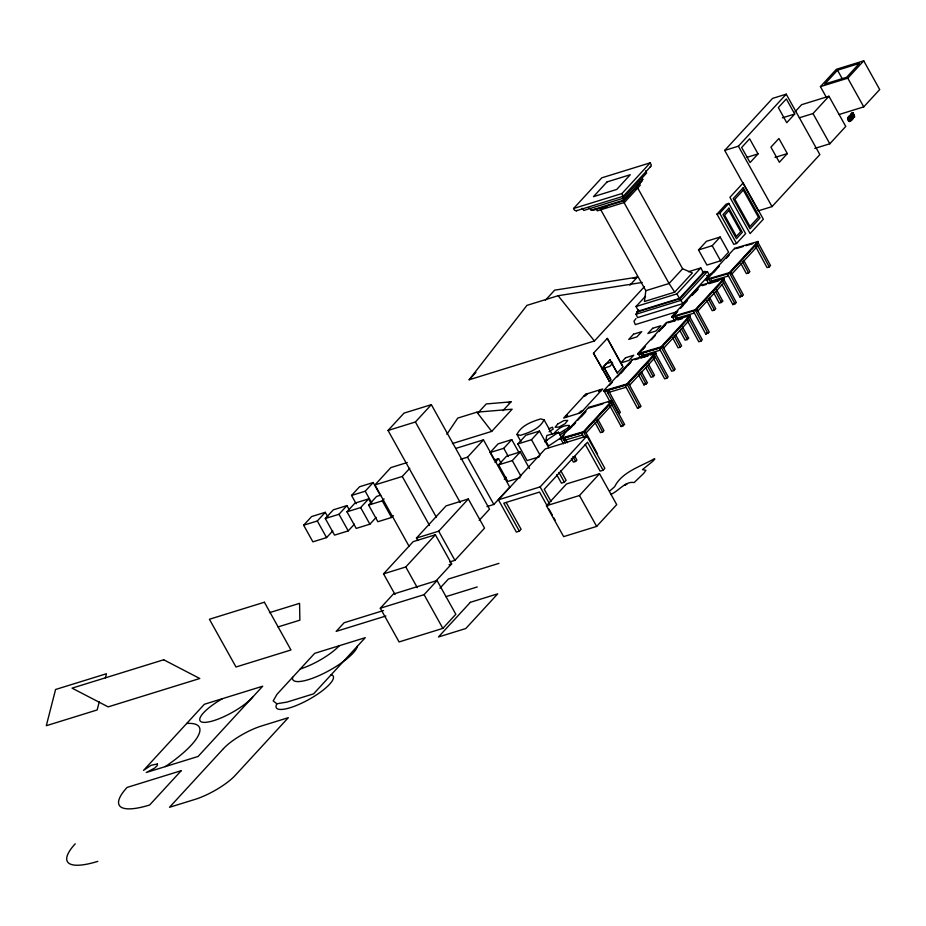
<?xml version="1.0" encoding="UTF-8"?>
<svg xmlns="http://www.w3.org/2000/svg" width="926" height="926" viewBox="0 0 926 926"><rect width="100%" height="100%" fill="white"/><g stroke="black" fill="none" stroke-linecap="round" stroke-linejoin="round"><path stroke-width="1.39" d="M848.193 119.049C846.677 118.586 851.526 117.938 849.061 116.989M848.274 117.66C849.906 117.359 852.047 116.653 849.015 116.213L848.992 117.648M851.526 117.22C860.046 113.852 844.79 118.783 852.429 112.822L853.112 112.613C853.378 114.847 852.649 113.678 850.635 115.704M854.466 116.329L852.476 115.576L852.985 117.857L852.302 118.065M623.476 200.467L624.425 202.458L597.339 210.839L596.356 209.45L594.723 209.334A3.461 3.322 -52.1 0 0 594.122 209.554M850.068 119.778C851.885 120.565 848.598 120.588 849.292 118.875L849.975 118.667L850.068 119.778L849.269 120.102M853.193 115.403L852.476 117.116L852.51 115.611M851.758 120.172L850.577 116.34L851.758 120.172C850.751 120.392 849.501 117.926 849.894 116.549L850.137 117.475M849.755 116.78L849.674 117.428C845.218 118.065 850.311 122.209 849.2 117.822M852.846 113.852C852.672 115.681 854.316 115.171 853.529 113.643M848.343 119.94C847.614 121.051 850.67 122.799 850.161 120.137M850.126 121.41L850.844 119.929L850.08 118.968M849.015 116.213L849.883 117.602M850.82 115.912C851.92 122.325 855.011 114.002 849.825 116.572M851.654 117.058C851.758 112.521 854.05 118.771 852.939 114.905L853.622 114.697L853.726 115.808M853.274 113.528L851.318 114.095L851.179 116.526M849.698 116.005L849.674 117.428M607.213 206.915L600.372 209.033L645.827 290.695L644.427 301.517L674.718 292.141L692.37 272.939L682.624 268.76L637.181 187.098L635.236 189.205M853.726 114.998C855.589 116.41 853.772 118.378 853.309 115.16M623.661 200.166L623.927 200.71L592.756 210.364L591.864 209.936A1.447 1.377 -52.1 0 0 591.251 210.248L590.198 208.593L588.612 208.142M545.75 440.857L546.815 435.509L558.598 432.257L561.457 437.396L548.609 445.996L545.75 440.857L558.598 432.257M852.314 119.037L852.383 117.776M99.313 701.595L97.172 709.953L46.3 725.706L55.583 689.488L106.455 673.734L105.379 677.913M848.228 117.22L849.466 116.583L848.297 117M852.939 114.905L851.874 113.25L853.112 112.613M853.622 114.697L852.834 114.407L853.124 112.764M559.096 433.461L568.286 427.685L569.212 425.485C563.459 424.918 557.903 428.888 554.246 433.044M559.929 434.965L569.12 429.189L570.046 426.99L569.212 425.485M520.921 441.552L516.963 434.456C521.141 425.543 531.779 421.631 540.668 418.911L544.06 419.802L551.965 434.005M544.06 419.802C539.881 428.703 529.244 432.627 520.354 435.347L516.963 434.456M848.818 120.612L849.848 119.003L847.996 119.107M642.088 180.072L642.112 180.94L623.927 200.71M849.443 120.137L849.385 119.396L849.385 120.345L850.716 120.322M852.464 117.104L852.985 117.857M847.591 117.764L849.443 121.213L850.809 121.202M849.431 116.803L849.489 119.118M446.876 434.282L457.733 418.101L476.878 412.174L512.124 409.199L491.718 431.389L452.455 443.542M849.292 118.875L848.401 118.401M849.975 118.667L849.327 118.158M851.989 114.083L850.612 114.477M851.307 115.241L850.786 116.502M644.484 286.574L594.434 340.976L469.169 379.764L526.94 305.372L558.123 295.718L642.169 282.465M650.735 166.425L651.314 164.978L650.202 162.837L601.784 177.827L573.564 208.512L574.56 210.306L576.285 210.792L623.314 196.231L650.735 166.425A2.836 2.72 -52.1 0 1 650.11 166.923M436.412 517.345L388.052 430.463L404.002 413.123L431.342 404.662L489.518 509.161L479.193 520.389M332.77 530.864L326.565 537.601L312.895 541.837L303.647 525.216L311.622 516.546L325.292 512.321L327.931 517.067M303.647 525.216L317.317 520.979L325.292 512.321M573.564 208.512L621.971 193.522L650.202 162.837M354.426 524.151L348.234 530.899L334.552 535.124L325.304 518.514L333.279 509.844L346.949 505.608L349.6 510.353M388.052 430.463L415.404 421.99L431.342 404.662M582.049 208.269L583.855 210.434L623.511 198.152L646.637 173.012L645.642 170.824M356.174 503.756L351.556 495.445L359.519 486.775L373.201 482.539L380.47 495.595M591.251 210.248L623.8 200.166L642.771 179.54L641.892 177.456M624.425 202.458L640.202 185.293L639.542 183.707L640.26 182.191A3.461 3.322 -52.1 0 1 641.023 181.589M325.304 518.514L338.985 514.277L346.949 505.608M351.556 495.445L365.226 491.208L373.201 482.539M376.095 517.449L369.891 524.185L356.221 528.422L346.972 511.8L354.936 503.131L368.617 498.906L371.257 503.651M469.169 379.764L475.906 372.437M409.153 546.444L374.926 484.935L390.865 467.595L407.278 462.514M545.402 300.232L554.651 290.174L637.343 277.129L629.946 285.173M346.972 511.8L360.642 507.575L368.617 498.906M393.33 515.55L391.548 517.484L377.877 521.72L368.629 505.098L376.604 496.429L380.702 495.155M374.926 484.935L402.266 476.462L409.778 468.301M368.629 505.098L382.299 500.862L384.07 498.94M478.163 412.73L486.254 403.944L511.036 401.849L502.945 410.646M724.711 150.417L772.55 98.399L786.232 94.163L819.857 154.596L772.018 206.602L758.348 210.839L724.711 150.417L738.392 146.181L786.232 94.163M460.673 459.308L467.514 457.189L483.465 439.85L509.775 487.134L493.836 504.473L486.995 506.591M795.017 111.838L801.592 104.696L828.932 96.235L845.751 126.445L829.812 143.785L814.764 148.438M758.047 153.901L750.072 162.571L741.668 147.465L749.632 138.796L758.047 153.901L747.108 157.293M794.728 114.025L786.753 122.695L778.338 107.59L786.313 98.92L794.728 114.025L782.412 117.845M826.675 97.878L820.424 86.639L836.375 69.3L863.726 60.838L879.7 89.544L863.75 106.872L839.141 114.5M837.509 70.191L824.753 84.058L846.642 77.286L859.397 63.419L837.509 70.191L842.324 78.849M494.727 460.847L490.097 452.548L498.072 443.878L511.754 439.642L519.023 452.698M395.043 594.504L383.549 573.854L413.17 541.652L435.394 534.765L451.633 563.934L436.343 580.544M417.811 540.495L416.457 538.064L446.077 505.874L468.313 498.987L484.541 528.144L454.921 560.346L449.689 561.966M716.979 214.126L726.065 204.241L728.797 203.396L745.615 233.607L736.529 243.492L733.797 244.337L716.979 214.126L719.71 213.281L728.797 203.396M490.097 452.548L503.779 448.311L511.754 439.642M799.312 117.799L812.993 113.562L828.932 96.235M688.516 271.723L700.785 267.927L703.309 272.452L679.452 298.392L638.535 311.067L636.012 306.529L645.561 296.158M593.473 353.211L609.551 381.535L593.473 353.211L607.306 338.395L623.105 366.8L617.237 372.97L609.829 359.682L617.237 372.97M820.424 86.639L847.776 78.178L863.726 60.838M495.04 462.514L498.582 458.659L501.232 463.405M703.332 272.869L707.452 271.596L709.281 274.895L682.867 303.601L637.574 317.63L636.035 314.25A2.118 2.026 -52.1 0 0 636.799 313.74L636.799 312.097L638.732 309.99M637.701 312.212L635.745 314.331L681.038 300.313L707.232 271.816A2.118 2.026 -52.1 0 1 706.422 272.244L705.045 271.422L702.348 272.256M520.157 477.666L507.842 481.474L498.593 464.852L506.568 456.182L520.25 451.946L529.498 468.568M539.372 456.773L527.068 460.581L517.808 443.959L525.783 435.289L539.464 431.065L548.713 447.675M383.549 573.854L405.785 566.967L435.394 534.765M416.457 538.064L438.692 531.188L468.313 498.987M698.517 249.939L706.492 241.269L720.162 237.033L728.577 252.138L720.602 260.808L706.92 265.044L698.517 249.939L712.198 245.703L720.162 237.033M787.32 153.6L779.345 162.27L770.93 147.165L778.905 138.495L787.32 153.6L775.004 157.42M682.624 268.76L669.07 283.495L645.827 290.695M498.593 464.852L512.275 460.616L520.25 451.946M517.808 443.959L531.489 439.723L539.464 431.065M380.308 608.22L393.295 594.098L437.06 580.544L455.835 614.262L442.848 628.384L399.083 641.938L380.308 608.22L424.085 594.666L437.06 580.544M610.176 378.699L603.451 366.615L610.107 359.589M504.288 479.124L506.059 477.203M612.699 363.224L609.829 366.349L601.622 368.884L606.414 363.686L611.878 361.985M636.012 306.529L676.929 293.866L700.785 267.927M565.682 417.418L567.603 415.323L565.566 415.959M587.524 393.666L585.602 395.761L583.554 396.397M636.799 312.097L679.915 298.751L705.045 271.422M506.186 502.482L521.095 529.267L519.359 531.154L516.384 532.08L498.431 499.808L545.183 448.983L586.887 436.065L604.852 468.336L603.115 470.223L600.141 471.149L585.232 444.353M578.831 413.355L580.752 411.26L582.79 410.623M600.673 389.603L598.752 391.698L600.789 391.061M609.285 381.616L611.125 379.822L603.451 366.615M603.52 390.853L632.226 359.647L655.654 352.771L655.978 353.373L627.272 384.579L603.845 391.455L603.52 390.853L626.948 383.977L655.654 352.771M637.644 353.744L666.35 322.537L689.777 315.673L690.101 316.275L661.407 347.481L637.979 354.357L637.644 353.744L661.071 346.88L689.777 315.673M671.767 316.646L700.473 285.44L723.9 278.576L724.236 279.177L695.53 310.384L672.102 317.259L671.767 316.646L695.195 309.782L723.9 278.576M705.901 279.548L734.607 248.342L758.035 241.466L758.359 242.08L729.653 273.286L706.225 280.15L705.901 279.548L729.329 272.672L758.035 241.466M560.022 438.565L588.728 407.359L612.155 400.483L612.48 401.085L583.785 432.292L560.357 439.167L560.022 438.565L583.449 431.69L612.155 400.483M609.586 385.216L612.456 382.091M617.248 376.894L629.68 363.374M642.76 349.148L644.67 347.076M651.372 339.796L655.203 335.629M659.023 331.473L666.674 323.151M672.102 317.259L677.844 311.009M684.534 303.728L687.405 300.614M692.197 295.406L697.938 289.167M706.225 280.15L715.798 269.755M726.32 258.308L729.19 255.194M620.871 373.166L623.742 370.053M628.523 364.844L631.393 361.73M639.681 352.713L645.422 346.474M662.646 327.746L665.516 324.632M673.815 315.616L676.686 312.49M680.506 308.335L683.376 305.21M695.82 291.69L697.729 289.606M707.939 278.518L706.665 279.895L708.656 283.564M713.68 272.267L719.421 266.028M560.357 439.167L564.177 435.012M569.918 428.761L575.659 422.522M577.569 420.439L585.232 412.128M573.541 425.046L575.463 422.962M581.204 416.723L585.984 411.526M674.741 316.356L675.899 318.475L677.172 317.086L678.515 319.563M674.996 332.48L661.291 347.389L638.408 354.102L640.398 357.76M676.918 330.397L689.673 316.53L702.267 339.726L700.994 341.115L698.783 341.763L687.347 320.685M729.538 273.193L749.956 251.004M751.866 248.92L757.919 242.334L770.525 265.531L769.251 266.908L767.041 267.556L756.264 247.728M439.931 588.241L448.415 579.016L498.952 563.367M629.587 385.228L655.423 357.147M663.71 348.13L689.546 320.037M697.845 311.032L723.681 282.939M731.968 273.922L757.804 245.841L755.593 246.49M586.089 432.94L611.924 404.859M498.431 499.808L540.136 486.902L586.887 436.065M638.604 375.007L643.987 384.927L645.272 383.538M643.987 384.927L647.471 382.889L641.417 371.731M645.7 367.529L651.013 377.299L653.212 376.65L654.485 375.261L648.432 364.103M672.727 337.909L678.121 347.817L680.321 347.181L681.594 345.792L675.54 334.633M679.834 330.432L685.136 340.189L687.335 339.553L688.608 338.164L682.555 327.005M706.862 300.811L712.244 310.719L714.444 310.071L715.729 308.694L709.663 297.535M713.298 292.107L719.259 303.091L721.47 302.443L722.743 301.054L716.678 289.907M740.985 263.702L746.368 273.621L748.578 272.973L749.852 271.584L743.786 260.438M571.4 458.439L573.379 462.109L575.59 461.461L576.863 460.072L574.849 456.356M595.105 422.719L600.499 432.639L602.699 431.991L603.972 430.602L597.918 419.443M556.665 474.61L561.411 483.14L564.385 482.214L566.122 480.328L560.693 470.582M546.456 505.758L566.504 483.962L599.516 473.742L616.704 504.612L596.657 526.408L563.645 536.629L546.456 505.758L579.468 495.526L599.516 473.742M624.957 385.135L637.551 408.331L638.824 406.942M693.204 310.939L705.809 334.136L707.082 332.747M722.141 284.826L732.917 304.654L734.191 303.277M727.338 273.841L739.932 297.026L741.205 295.649M609.725 405.495L621.161 426.573L622.446 425.184M637.551 408.331L641.035 406.294L628.441 383.109M653.212 357.783L664.66 378.861L666.87 378.213L668.144 376.824L655.55 353.628L627.157 384.487L604.284 391.2L609.586 400.97M659.08 348.037L671.674 371.233L673.885 370.585L675.158 369.196L662.565 346M705.809 334.136L709.281 332.098L696.688 308.902M732.917 304.654L736.39 302.628L723.796 279.432L695.414 310.291L708.008 333.487M739.932 297.026L743.416 295L730.811 271.804M621.161 426.573L624.645 424.536L612.051 401.34L583.669 432.199L560.786 438.912L563.436 443.797M609.806 490.977L613.707 487.527A7.095 1.875 -29.1 0 0 614.945 486.173C621.855 472.596 638.998 466.97 651.997 460.048A66.278 17.49 -29.1 0 1 654.288 458.764L654.867 459.018L652.726 461.333L642.47 469.609L645.908 470.304L644.334 472.584A43.429 11.459 -29.1 0 1 642.922 474.135L634.136 482.562C625.305 480.756 618.406 491.567 610.581 494.438M544.939 441.922L547.034 440.22M635.977 318.579L633.94 321.206L635.305 324.621L677.022 311.703M549.095 431.782L553.181 429.097L552.509 427.187L548.586 428.888M710.879 273.934L712.557 273.32M851.874 113.25L852.557 113.041M852.244 114.187L852.927 113.979M852.487 114.292L853.17 114.072M852.302 115.333L852.985 115.113M849.651 116.329L850.334 116.109M852.591 115.785L853.274 115.565M848.042 117.787L850.381 117.093M852.58 116.375L853.263 116.155M853.784 116.549C852.985 114.65 850.265 117.371 853.402 116.34M852.348 116.815L853.112 116.676M853.726 116.352L854.409 116.144M848.598 118.158L849.524 118.042M849.698 117.787L850.462 117.66M851.943 117.174L852.626 116.954M852.996 118.829L851.619 116.444L852.591 117.289L854.559 117.127M847.811 118.945L848.505 118.736M847.938 119.824L850.114 119.732M850.045 119.5L850.728 119.292M852.279 118.887L852.973 118.678M848.702 120.554L849.385 120.345M849.941 120.172L850.635 119.952M850.033 120.334L850.716 120.125M633.222 278.413L637.343 277.129M706.538 275.74L709.281 274.895M607.306 338.395L622.145 365.643M508.305 402.694L511.036 401.849M456.113 448.323L483.465 439.85M494.484 459.933L498.582 458.659M269.489 612.665L299.573 603.347L299.874 620.165L277.997 626.937M449.017 564.733L451.633 563.934M383.538 610.535L344.125 622.735L336.173 631.382L385.91 615.987M445.846 596.68L477.26 586.957M736.309 248.538L743.196 246.524M745.951 245.714L752.85 243.688M728.484 275.96L710.022 281.377L708.865 279.258M702.186 285.648L706.318 284.432M709.073 283.622L718.715 280.798M720.532 301.702L722.743 301.054M675.899 318.475L694.361 313.057M668.063 322.746L675.598 320.662M677.705 319.91L682.196 318.729M687.347 317.086L690.101 316.275M686.409 338.812L688.608 338.164M660.238 350.155L641.764 355.572L640.618 353.454M640.827 357.83L647.714 355.804M650.469 354.994L655.978 353.373M634.877 359.693L638.836 358.536M641.475 357.76L648.061 355.827M607.641 392.682L626.103 387.265M602.838 403.921L589.052 407.961L588.728 407.359M608.347 402.301L612.48 401.085M564.142 440.394L582.616 434.977M848.968 119.616L848.76 120.357M276.851 703.772L286.956 702.093L313.59 693.852L365.261 637.678L314.666 653.339L276.967 694.326L273.193 700.924L276.851 703.772A32.549 8.589 -29.1 0 0 307.108 700.45A32.549 8.589 -29.1 0 0 331.184 674.718M850.624 115.461L851.422 115.241L851.318 114.095M854.478 117.058L852.615 117.336M623.673 200.085L622.561 197.747M623.186 196.185L621.971 193.522M683.295 303.936L683.851 304.527M850.624 118.158L851.249 119.014M558.123 295.718L594.434 340.976M476.878 412.174L491.718 431.389M674.718 292.141L669.07 283.495L623.626 201.833M847.776 78.178L863.75 106.872M812.993 113.562L829.812 143.785M738.392 146.181L772.018 206.602M719.71 213.281L736.529 243.492M712.198 245.703L720.602 260.808M682.867 303.601L679.915 298.751M623.511 198.152L622.272 195.814M676.929 293.866L679.452 298.392M603.115 470.223L587.524 442.211L544.245 489.275L551.016 501.452M568.286 427.685L569.12 429.189M564.293 430.833L565.126 432.338M579.468 495.526L596.657 526.408M558.957 472.468L564.385 482.214M531.489 439.723L540.078 455.164M540.136 486.902L549.801 504.276M547.66 506.696L539.534 492.076L503.779 503.154L519.359 531.154M549.014 509.126L552.405 515.215M553.76 517.657L555.114 520.088M512.275 460.616L520.863 476.045M503.779 448.311L508.397 456.622M467.514 457.189L493.836 504.473M415.404 421.99L460.257 502.575M438.692 531.188L454.921 560.346M402.266 476.462L429.525 525.424M382.299 500.862L391.548 517.484M424.085 594.666L442.848 628.384M365.226 491.208L371.835 503.084M405.785 566.967L417.279 587.628M360.642 507.575L369.891 524.185M338.985 514.277L348.234 530.899M317.317 520.979L326.565 537.601M849.281 117.949L849.466 116.583M756.646 243.723L769.251 266.908M742.513 261.815L748.578 272.973M734.607 248.342L734.931 248.944M729.329 272.672L742.131 296.389M722.523 280.821L735.117 304.017M711.295 279.988L712.638 282.465M715.404 291.296L721.47 302.443M708.39 298.924L714.444 310.071M695.195 309.782L695.53 310.384M688.4 317.919L700.994 341.115M681.281 328.394L687.335 339.553M672.531 317.005L674.522 320.662M674.267 336.022L680.321 347.181M661.071 346.88L673.885 370.585M654.265 355.017L666.87 378.213M643.038 354.183L644.392 356.672M647.158 365.492L653.212 376.65M640.132 373.12L646.198 384.278M632.226 359.647L632.551 360.249M626.948 383.977L639.762 407.683M608.914 391.293L620.362 412.359L619.089 413.748L606.484 390.552M610.778 402.729L623.372 425.925M596.645 420.832L602.699 431.991M584.943 430.821L597.536 454.006M583.449 431.69L586.32 437.084M581.459 432.847L583.959 437.454M565.416 439.005L567.441 442.721M562.996 438.264L565.497 442.871M572.893 456.506L575.59 461.461M848.471 119.118L848.644 120.438M849.165 119.222L849.292 119.801M848.228 118.077L848.76 117.347M339.275 645.723A32.26 8.519 -29.1 0 1 300.313 668.942M357.413 646.209A36.809 9.711 -29.1 0 1 346.104 659.439L338.985 664.613A36.809 9.711 -29.1 0 1 292.593 677.334M186.705 723.461A72.031 19.006 -29.1 0 1 165.314 766.601M252.798 696.977A31.808 8.392 -29.1 0 1 205.364 722.361A31.808 8.392 -29.1 0 1 222.471 698.655M97.809 861.365A70.978 18.728 -29.1 0 1 75.237 843.806M642.193 179.933A1.447 1.377 -52.1 0 1 642.771 179.54M577.014 210.48A2.836 2.72 -52.1 0 1 576.285 210.792M157.42 763.985L157.258 765.559L154.677 768.071L146.285 772.492L198.083 756.461L262.706 686.201L204.368 704.269L143.553 770.374L151.112 765.293L157.42 763.985M557.695 424.004L555.149 427.256L558.899 427.083L565.196 423.657L567.731 420.404L563.98 420.578L557.695 424.004M607.039 181.913L593.485 196.648L616.728 189.448L630.282 174.713L607.039 181.913M181.23 770.675L149.653 804.995A70.978 18.728 -29.1 0 1 127.082 787.436L181.23 770.675M743.161 182.943L729.919 197.331L750.106 233.584L763.337 219.196L743.161 182.943M223.502 748.59L169.504 807.287L194.946 799.416A33.336 8.797 -29.1 0 0 235.204 775.421L288.31 717.685L261.34 726.042A31.322 8.265 -29.1 0 0 223.502 748.59M743.242 187.689L733.195 198.615L750.014 228.826L760.061 217.911L743.242 187.689M743.289 190.073L734.839 199.264L749.967 226.453L758.429 217.263L743.289 190.073M728.889 208.153L722.986 214.566L736.436 238.734L742.339 232.322L728.889 208.153M728.936 210.526L724.63 215.214L736.402 236.361L740.707 231.674L728.936 210.526M633.523 334.205L628.731 339.414L636.938 336.867L641.73 331.67L633.523 334.205M585.487 394.302L563.633 418.054L580.868 412.718L602.71 388.966L585.487 394.302M625.559 357.76L620.767 362.957L628.974 360.411L633.766 355.214L625.559 357.76M652.668 328.279L647.887 333.487L656.083 330.941L660.875 325.744L652.668 328.279M470.35 602.317L438.449 636.984L465.801 628.523L497.702 593.844L470.35 602.317M626.995 483.696L625.247 485.027L626.995 483.696M264.385 602.236L209.415 619.262L235.991 666.998L290.961 649.983L264.385 602.236M163.694 659.775L72.066 688.145L108.157 706.874L199.773 678.503L163.694 659.775"/></g></svg>
